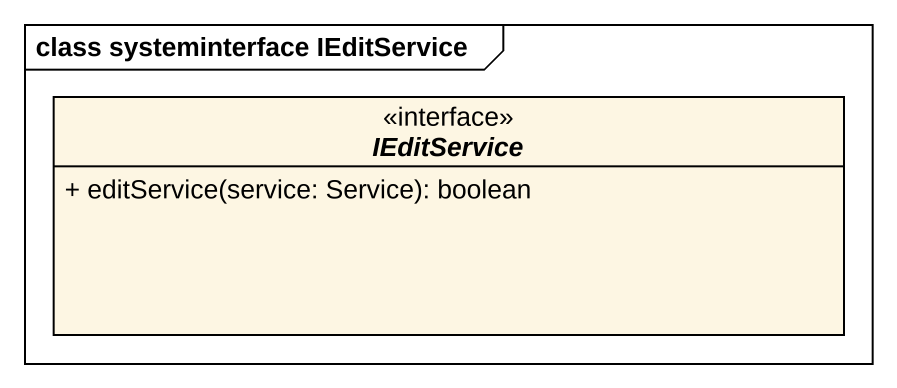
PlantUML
@startuml
mainframe class systeminterface IEditService
hide circle
hide empty members
skinparam classAttributeIconSize 0
interface IEditService {
  + editService(service: Service): boolean
}
@enduml
